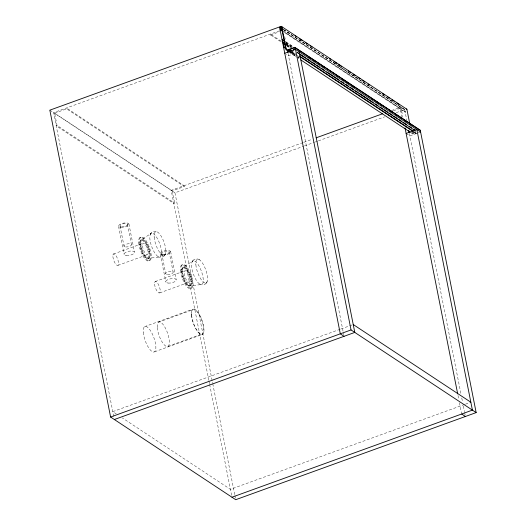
<?xml version="1.0" encoding="UTF-8"?>
<svg xmlns="http://www.w3.org/2000/svg" width="526" height="526" viewBox="0 0 526 526"><rect width="100%" height="100%" fill="white"/><g stroke="black" fill="none" stroke-linecap="round" stroke-linejoin="round"><path stroke-width="0.39" stroke-dasharray="2.63 1.97" d="M139.916 242.203L140.837 239.935L142.553 239.409C148.049 242.999 151.488 251.895 149.082 258.088L147.365 258.614C141.961 255.465 140.133 248.114 139.916 242.203L140.777 241.888L141.691 239.626L151.028 233.459M148.22 258.397C150.633 252.204 147.195 243.308 141.691 239.718L140.837 239.935M181.628 269.753L182.542 267.491L184.258 266.958C189.761 270.548 193.2 279.444 190.787 285.638L189.071 286.17C183.666 283.021 181.838 275.663 181.628 269.753L182.483 269.443L183.403 267.175L192.733 261.014M189.932 285.953C192.338 279.76 188.9 270.864 183.396 267.274L182.542 267.491M150.265 234.53C151.324 231.578 155.163 230.395 157.728 232.17M165.006 254.834L165.414 254.163M191.97 262.086L192.378 261.409M206.718 282.383L207.119 281.712M151.468 232.742L150.443 234.182M157.951 256.524C159.924 257.839 163.047 257.622 164.454 255.603M192.93 260.64C194.337 258.621 197.46 258.404 199.433 259.726M199.656 284.073C201.636 285.394 204.752 285.177 206.159 283.159M164.211 255.945L165.236 254.512M192.148 261.731L193.173 260.298M205.916 283.501L206.942 282.061M404.875 109.526L404.704 109.822L393.08 102.09M279.51 30.797L53.593 112.643L114.037 417.914M54.638 113.215L66.651 108.862L184.264 186.566L172.252 190.918L54.638 113.215L57.064 125.484L174.678 203.181L173.81 203.496L56.197 125.793L57.064 125.484M281.357 41.324L270.417 34.091L270.588 34.979L279.602 31.718M299.235 51.844L288.504 55.73L285.999 54.079M303.015 142.592L171.206 190.346L208.848 380.43M303.785 142.309L312.266 139.239M391.66 110.48L400.911 107.126L402.903 117.186M393.461 110.776L400.214 108.33L401.884 116.759M49.838 110.164L174.961 192.825L303.686 146.189M304.455 145.906L314.476 142.276M315.252 142L317.559 141.159M318.335 140.883L384.624 116.864M396.183 112.676L404.665 109.605L406.716 119.967M360.054 80.077L405.178 109.888L405.612 112.084L405.184 112.235L284.165 32.29M415.448 131.539L413.305 132.315A1.94 1.663 -56.6 0 1 412.397 132.394M416.073 131.783L413.817 132.598L414.08 133.913L416.224 133.137L414.172 131.783M416.77 133.407L409.872 135.912L406.118 133.433M417.539 133.131L419.84 132.296M139.863 237.509L140.725 237.193M140.232 240.783L141.086 240.474M142.743 240.145L143.598 239.836M143.914 241.184L144.775 240.875M139.923 244.097L140.777 243.781L140.777 241.888M113.432 254.025L143.059 243.295M145.13 242.769L145.985 242.46M140.238 246.332L141.093 246.023L140.777 243.781M146.3 244.794L147.162 244.485M140.843 248.765L141.704 248.456L141.093 246.023M147.352 247.115L148.214 246.799M141.704 251.224L142.566 250.915C143.887 253.65 145.156 257.142 148.227 258.305L159.273 257.063A12.611 4.261 70.1 0 0 157.931 239.6A12.611 4.261 70.1 0 0 149.871 238.712A12.611 4.261 70.1 0 0 159.273 257.063M148.214 249.574L149.068 249.258M142.756 253.545L143.618 253.23M148.819 252L149.68 251.691M143.927 255.564L144.788 255.255M117.962 265.347L147.589 254.617M149.134 254.242L149.995 253.933M145.143 257.148L146.004 256.839M149.141 256.136L149.995 255.82M146.313 258.187L147.175 257.878M148.825 257.549L149.686 257.24M147.365 258.614L149.082 258.088M149.193 260.83L150.055 260.521M181.569 265.058L182.43 264.749M181.937 268.339L182.798 268.023M184.448 267.701L185.31 267.386M185.619 268.74L186.48 268.431M181.628 271.646L182.489 271.337L182.483 269.443M155.137 281.581L184.764 270.844M186.835 270.325L187.697 270.016M181.943 273.888L182.805 273.573L182.489 271.337M188.006 272.343L188.867 272.034M182.555 276.314L183.41 276.005L182.805 273.573M189.058 274.664L189.919 274.355M183.41 278.773L184.271 278.464C185.593 281.206 186.861 284.691 189.932 285.861L200.985 284.612A12.611 4.261 70.1 0 0 199.637 267.149A12.611 4.261 70.1 0 0 191.576 266.268A12.611 4.261 70.1 0 0 200.985 284.612M189.919 277.123L190.78 276.814M184.462 281.094L185.323 280.785M190.53 279.556L191.385 279.247M185.639 283.12L186.493 282.804M159.667 292.903L189.294 282.173M190.846 281.791L191.701 281.482M186.848 284.704L187.71 284.388M190.846 283.685L191.707 283.376M188.025 285.743L188.88 285.434M190.537 285.105L191.392 284.796M189.071 286.17L190.787 285.638M190.899 288.38L191.76 288.07M144.545 326.666L192.634 309.242M158.484 322.182L192.832 309.742M168.136 346.312L202.484 333.865M154.598 351.782L202.681 334.365M340.131 329.269L112.794 411.628L116.213 413.89M340.901 328.993L353.229 324.522M464.682 404.455L230.408 489.331L122.367 417.953M465.451 404.178L470.842 402.226M141.691 239.626L142.553 239.409M183.403 267.175L184.258 266.958M283.475 29.489L359.37 79.623M283.297 29.43L333.898 62.857M334.582 63.311L346.89 71.437M347.574 71.891L404.665 109.605M283.685 29.818L305.56 44.269M306.244 44.723L339.066 66.401M339.75 66.855L392.396 101.636M282.6 30.626L400.214 108.33M283.909 31.678L405.612 112.084M285.907 41.764L293.429 46.735M286.164 42.369L293.002 46.886M285.901 42.58L292.403 46.873M285.033 42.895L291.871 47.412M285.842 43.448L291.989 47.518M286.611 44.342L291.397 47.504M286.828 44.934L290.931 47.649M286.604 45.269L290.707 47.984M296.855 52.048L298.722 53.317M270.588 34.979L281.535 42.212M287.005 45.821L290.424 48.083M297.262 52.6L298.63 53.501M286.69 45.709L290.109 47.965M296.947 52.482L298.807 53.751M291.102 50.483L295.204 53.192M291.194 50.917L295.29 53.626M414.258 132.223L416.309 133.578M291.43 51.752L295.533 54.461M296.217 54.908L298.268 56.269M291.483 51.929L294.902 54.185M291.003 51.903L295.106 54.612M291.056 52.081L295.158 54.789M297.894 56.598L299.261 57.505M290.286 51.844L295.066 55.006M297.801 56.815L299.169 57.715M288.958 51.259L295.112 55.322M297.847 57.13L299.215 58.031M412.029 132.559L414.08 133.913M289.938 52.436L296.092 56.506M288.616 51.85L296.138 56.821M296.822 57.275L298.873 58.629M411.003 132.703L413.738 134.511L413.39 132.756L412.963 132.914A1.94 1.663 -56.6 0 1 411.641 132.841M183.41 276.005L184.271 278.464M141.704 248.456L142.566 250.915M409.399 133.519L461.131 394.776M461.769 397.991L462.564 402.015M463.36 406.033L464.471 411.661M464.629 412.463L465.109 414.876M458.014 395.513L458.646 398.728M459.448 402.745L461.512 413.199M284.717 36.603L285.822 42.179M285.98 42.981L286.453 45.367M288.031 53.343L343.741 334.694M184.264 186.566L184.087 185.678L66.473 107.975L66.651 108.862M174.961 192.825L212.596 382.908M212.76 383.717L234.767 494.867M234.925 495.67L235.405 498.089M172.252 190.918L174.678 203.181M209.006 381.238L209.486 383.651M209.644 384.46L231.973 497.221M170.608 251.474L176.171 279.562M169.135 251.829L173.126 272.001M161.758 253.637L165.749 273.803M160.285 253.992L165.848 282.087M128.896 223.918L134.459 252.007M127.424 224.28L131.421 244.445M120.053 226.081L124.044 246.247M118.58 226.443L124.143 254.531M181.273 270.002A12.611 4.261 70.1 0 0 190.675 288.347A12.611 4.261 70.1 0 0 189.334 270.883A12.611 4.261 70.1 0 0 181.273 270.002M180.411 270.311A12.611 4.261 70.1 0 0 189.82 288.656A12.611 4.261 70.1 0 0 188.472 271.192A12.611 4.261 70.1 0 0 180.411 270.311M195.869 264.709A12.611 4.261 70.1 0 0 205.278 283.06A12.611 4.261 70.1 0 0 203.93 265.597A12.611 4.261 70.1 0 0 195.869 264.709M167.334 274.5A3.82 1.486 -11.2 0 0 173.185 272.383A3.82 1.486 -11.2 0 0 167.801 271.817A3.82 1.486 -11.2 0 0 167.334 274.5M163.343 254.334A3.82 1.486 -11.2 0 0 169.194 252.217A3.82 1.486 -11.2 0 0 163.803 251.652A3.82 1.486 -11.2 0 0 163.343 254.334M168.064 283.067A5.339 2.078 -11.2 0 0 176.249 280.102A5.339 2.078 -11.2 0 0 168.715 279.306A5.339 2.078 -11.2 0 0 168.064 283.067M162.501 254.972A5.339 2.078 -11.2 0 0 170.687 252.007A5.339 2.078 -11.2 0 0 163.152 251.218A5.339 2.078 -11.2 0 0 162.501 254.972M184.205 273.395A6.121 2.065 70.1 0 0 188.768 282.304A6.121 2.065 70.1 0 0 188.117 273.822A6.121 2.065 70.1 0 0 184.205 273.395M154.578 284.132A6.121 2.065 70.1 0 0 159.141 293.035A6.121 2.065 70.1 0 0 158.49 284.559A6.121 2.065 70.1 0 0 154.578 284.132M143.302 332.32A13.584 4.589 70.1 0 0 153.428 352.078A13.584 4.589 70.1 0 0 151.981 333.274A13.584 4.589 70.1 0 0 143.302 332.32M191.392 314.896A13.584 4.589 70.1 0 0 201.517 334.661A13.584 4.589 70.1 0 0 200.071 315.85A13.584 4.589 70.1 0 0 191.392 314.896M191.635 315.173A13.045 4.405 70.1 0 0 201.366 334.148A13.045 4.405 70.1 0 0 199.972 316.087A13.045 4.405 70.1 0 0 191.635 315.173M157.287 327.619A13.045 4.405 70.1 0 0 167.018 346.595A13.045 4.405 70.1 0 0 165.624 328.526A13.045 4.405 70.1 0 0 157.287 327.619M139.568 242.447A12.611 4.261 70.1 0 0 148.97 260.791A12.611 4.261 70.1 0 0 147.628 243.328A12.611 4.261 70.1 0 0 139.568 242.447M138.706 242.756A12.611 4.261 70.1 0 0 148.115 261.106A12.611 4.261 70.1 0 0 146.767 243.643A12.611 4.261 70.1 0 0 138.706 242.756M154.164 237.16A12.611 4.261 70.1 0 0 163.566 255.505A12.611 4.261 70.1 0 0 162.225 238.041A12.611 4.261 70.1 0 0 154.164 237.16M125.629 246.95A3.82 1.486 -11.2 0 0 131.48 244.827A3.82 1.486 -11.2 0 0 126.089 244.261A3.82 1.486 -11.2 0 0 125.629 246.95M121.631 226.785A3.82 1.486 -11.2 0 0 127.483 224.661A3.82 1.486 -11.2 0 0 122.098 224.096A3.82 1.486 -11.2 0 0 121.631 226.785M126.358 255.511A5.339 2.078 -11.2 0 0 134.544 252.546A5.339 2.078 -11.2 0 0 127.003 251.757A5.339 2.078 -11.2 0 0 126.358 255.511M120.796 227.423A5.339 2.078 -11.2 0 0 128.982 224.457A5.339 2.078 -11.2 0 0 121.44 223.662A5.339 2.078 -11.2 0 0 120.796 227.423M142.493 245.846A6.121 2.065 70.1 0 0 147.063 254.748A6.121 2.065 70.1 0 0 146.412 246.273A6.121 2.065 70.1 0 0 142.493 245.846M112.873 256.576A6.121 2.065 70.1 0 0 117.436 265.485A6.121 2.065 70.1 0 0 116.785 257.004A6.121 2.065 70.1 0 0 112.873 256.576"/><path stroke-width="0.79" d="M344.057 336.305L340.302 333.826L279.543 26.944L49.838 110.164L110.605 417.039L235.727 499.7L476.161 412.594L351.039 329.933L295.139 47.61L294.619 47.327L288.182 49.661A1.94 1.663 -56.6 0 1 286.118 48.53L281.778 26.609L281.259 26.326L279.589 27.168M281.857 30.324L280.49 29.423L280.056 27.227L281.344 26.767L282.712 27.668M280.49 29.423L280.062 29.581L282.797 31.382M282.061 39.66L284.54 40.864M282.488 39.503L283.185 43.014L284.474 42.547L281.344 26.767M286.012 48.313L283.968 46.959L283.271 43.454L284.559 42.987L285.776 49.122A1.94 1.663 -56.6 0 0 287.84 50.253L288.268 50.095L288.616 51.85M283.968 46.959L283.534 47.116L285.585 48.471M291.194 50.917L291.102 50.483L288.958 51.259L288.695 49.944L294.705 47.767L294.968 49.082L293.252 49.7L293.337 50.141M284.75 53.251L295.487 49.365L420.603 132.019M316.119 137.845L382.409 113.826M406.118 133.433L416.855 129.541L472.407 410.116L231.973 497.221M110.605 417.039L351.039 329.933M114.359 419.524L354.794 332.419L299.235 51.844M406.381 108.981L406.894 109.263L409.839 124.143M419.741 129.988L420.261 130.27L476.161 412.594M281.259 26.326L406.894 109.263M295.02 35.794L296.388 36.702M299.807 38.957L302.542 40.765M305.277 42.573L307.329 43.928M310.064 45.736L312.115 47.09M329.204 58.379L330.571 59.287M333.99 61.542L336.725 63.35M338.777 64.705L341.512 66.513M348.35 71.03L350.401 72.384M353.137 74.192L355.188 75.547M357.923 77.355L359.975 78.709M362.71 80.517L364.761 81.872M368.18 84.127L369.548 85.028M382.54 93.615L384.591 94.969M387.327 96.777L389.372 98.132M392.107 99.94L394.158 101.294M396.893 103.096L398.945 104.45M280.056 27.227L282.107 28.588M295.139 47.61L420.261 130.27M294.619 47.327L419.058 129.534M308.381 56.801L310.432 58.156M313.167 59.957L315.219 61.312M317.954 63.12L320.005 64.474M322.74 66.283L324.792 67.637M337.1 75.77L338.468 76.671M341.887 78.933L344.622 80.734M346.673 82.095L349.409 83.897M352.137 85.705L354.189 87.06M371.284 98.355L372.651 99.256M376.07 101.518L378.805 103.32M380.857 104.674L382.224 105.581M390.43 110.999L392.481 112.354M395.217 114.162L397.268 115.516M400.003 117.324L402.055 118.679M404.79 120.487L406.841 121.841M410.254 124.097L411.621 125.004M283.185 43.014L284.553 43.914M300.09 54.217L305.56 57.834M306.928 58.734L310.347 60.996M311.714 61.897L315.127 64.159M316.494 65.06L319.913 67.315M321.281 68.222L324.7 70.477M326.751 71.832L339.06 79.965M341.111 81.32L343.846 83.128M345.898 84.482L348.633 86.29M350.684 87.645L353.419 89.453M355.471 90.807L358.206 92.609M359.574 93.516L373.243 102.55M375.294 103.905L378.03 105.713M380.081 107.067L382.816 108.875M384.184 109.776L387.603 112.031M388.97 112.939L392.389 115.194M393.757 116.101L397.176 118.357M398.544 119.264L401.963 121.519M403.33 122.426L406.749 124.682M409.484 126.49L411.536 127.844M413.587 129.199L414.955 130.1M283.271 43.454L285.322 44.809M299.491 54.204L415.04 130.54M299.307 55.901L413.489 131.329M300.076 56.788L412.89 131.316M288.695 49.944L290.746 51.298M300.925 59.984L410.319 132.25M353.229 324.522L470.842 402.226M461.67 414.001L465.425 416.48M408.768 130.33L409.241 132.723M405.013 127.851L457.692 393.908M287.558 50.95L287.873 52.541"/></g></svg>
